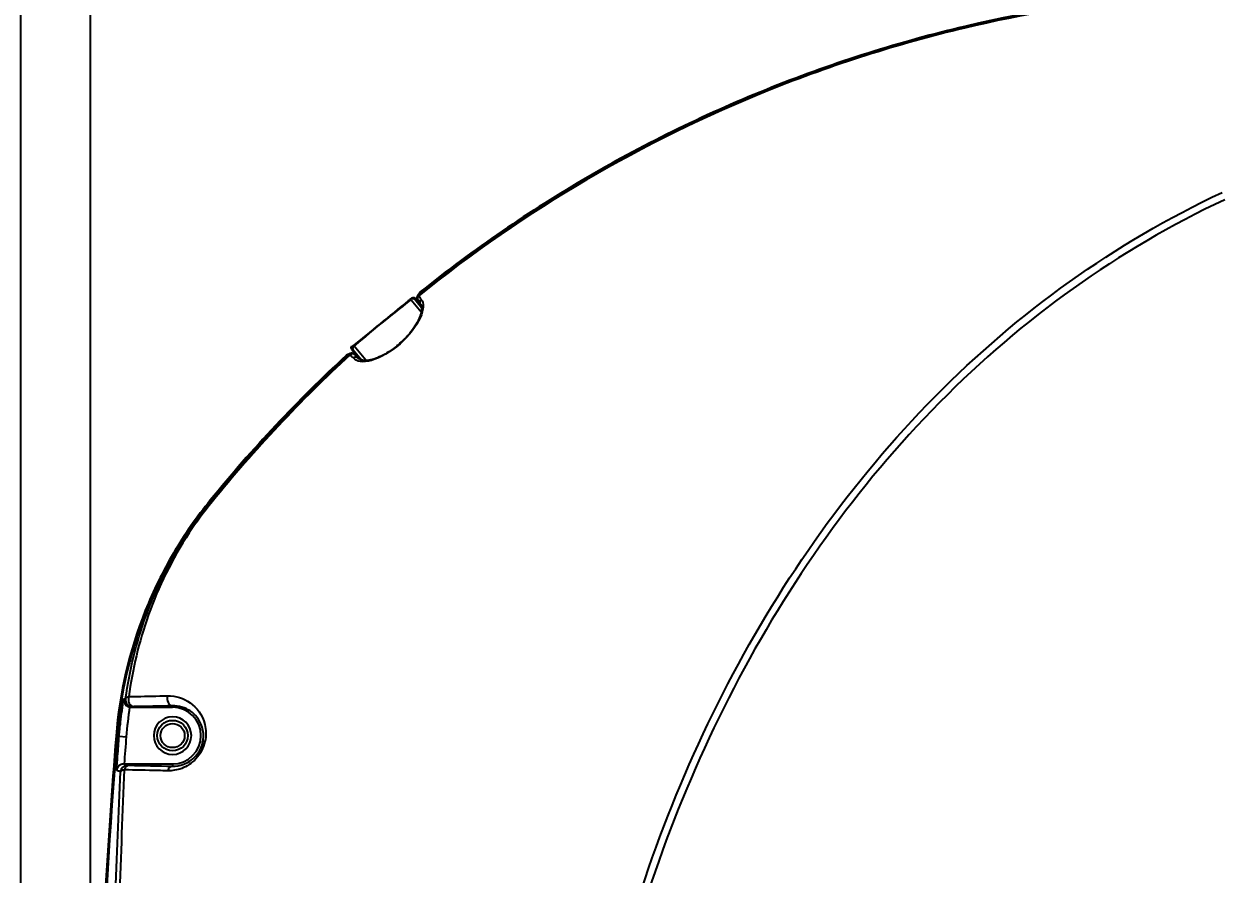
# Model space of a CAD drawing. Header units: millimetres. Extents: x 5 to 3846, y 5 to 2747.
# Drawn here: x 705.4 to 874.4, y 2398.3 to 2518.1 of the extents above; entities that cross this region are included whole.
import ezdxf

# ---------------------------------------------------------------- set-up
doc = ezdxf.new("R2010")
doc.units = ezdxf.units.MM
doc.layers.get('0').update_dxf_attribs({"color": 255})
doc.dimstyles.new('ISO-25', dxfattribs={"dimtxt": 2.5, "dimasz": 2.5, "dimexe": 1.25, "dimexo": 0.625, "dimtad": 1, "dimdsep": 46, "dimtxsty": 'Standard', "dimcen": 2.5, "dimadec": 0, "dimazin": 0, "dimtfac": 1, "dimtmove": 0, "dimatfit": 3, "dimfxl": 1, "dimarcsym": 0})

# ---------------------------------------------------------------- blocks, each defined once
blk = doc.blocks.new('*D191')
at = {"color": 3, "lineweight": -2, "transparency": 16777216}
for p, q in [((704.99, 2331.88), (704.99, 2648.69)), ((714.82, 2331.88), (714.82, 2648.69)), ((688.74, 2640.57), (636.74, 2640.57)), ((714.82, 2640.57), (704.99, 2640.57)), ((731.07, 2640.57), (747.32, 2640.57))]:
    blk.add_line(p, q, dxfattribs=at)
at = {"color": 3, "transparency": 16777216}
for points in [[(688.74, 2643.28), (688.74, 2637.86), (704.99, 2640.57)], [(731.07, 2643.28), (731.07, 2637.86), (714.82, 2640.57)]]:
    blk.add_solid(points, dxfattribs=at)
at = {"layer": 'DEFPOINTS', "color": 0, "transparency": 16777216}
for p in [(704.99, 2640.57), (704.99, 2327.82), (714.82, 2327.82)]:
    blk.add_point(p, dxfattribs=at)
at = {"color": 3, "transparency": 16777216, "insert": (654.62, 2656.82), "char_height": 19.5, "attachment_point": 5}
blk.add_mtext('10', dxfattribs=at)
blk = doc.blocks.new('*D192')
at = {"color": 3, "lineweight": -2, "transparency": 16777216}
for p, q in [((714.82, 2331.88), (714.82, 2648.35)), ((1402.77, 2331.88), (1402.77, 2648.35)), ((731.07, 2640.23), (1386.52, 2640.23))]:
    blk.add_line(p, q, dxfattribs=at)
at = {"color": 3, "transparency": 16777216}
for points in [[(731.07, 2642.93), (731.07, 2637.52), (714.82, 2640.23)], [(1386.52, 2642.93), (1386.52, 2637.52), (1402.77, 2640.23)]]:
    blk.add_solid(points, dxfattribs=at)
at = {"layer": 'DEFPOINTS', "color": 0, "transparency": 16777216}
for p in [(1402.77, 2640.23), (714.82, 2327.82), (1402.77, 2327.81)]:
    blk.add_point(p, dxfattribs=at)
at = {"color": 3, "transparency": 16777216, "insert": (1058.79, 2656.48), "char_height": 19.5, "attachment_point": 5}
blk.add_mtext('688', dxfattribs=at)

msp = doc.modelspace()

# ---------------------------------------------------------------- linework, layer by layer
at = {"linetype": 'Continuous'}
for p, q in [((760.01, 2479.24), (761.44, 2477.54)), ((761.49, 2478.13), (760.53, 2479.28)), ((761.41, 2478.44), (760.54, 2479.47)), ((751.64, 2472.23), (752.76, 2470.89)), ((751.84, 2472.21), (753.04, 2470.78)), ((753.63, 2470.72), (751.97, 2472.7)), ((731.69, 2450.99), (731.8, 2450.9)), ((720.54, 2421.82), (726.38, 2421.82)), ((726.38, 2421.82), (726.38, 2422.02)), ((718.56, 2417.76), (718.41, 2417.78)), ((718.85, 2417.74), (718.56, 2417.76)), ((718.85, 2417.74), (719.85, 2417.66)), ((719.55, 2413.82), (726.38, 2413.82)), ((726.38, 2413.82), (726.38, 2413.51))]:
    msp.add_line(p, q, dxfattribs=at)
at = {"linetype": 'Continuous', "extrusion": (0, 0, -1)}
msp.add_circle((-726.38, 2417.82), 2.65, dxfattribs=at)
at = {"linetype": 'Continuous'}
for radius in [2.15, 1.7]:
    msp.add_circle((726.38, 2417.82), radius, dxfattribs=at)
for centre, radius, start, end in [((761.6, 2479.96), 0.5, 128.6629, 147.2136), ((751.19, 2471.02), 0.5, 113.993, 132.6646), ((726.38, 2417.82), 4, 270, 90)]:
    msp.add_arc(centre, radius, start, end, dxfattribs=at)
for centre, major_axis, ratio, start_param, end_param in [((761.39, 2479.46), (0.421, 0.269), 0.926585, 1.671853, 3.158164), ((761.34, 2479.56), (0.421, -0.27), 0.998496, 2.817585, 3.148522), ((761.6, 2479.96), (0.42, -0.271), 0.998498, 2.817369, 3.14218), ((760.35, 2479.22), (0.299, -0.029), 0.999701, 1.024632, 2.315571), ((761.39, 2479.46), (0.421, 0.269), 0.926585, 3.158165, 3.281206), ((751.19, 2471.02), (-0.203, 0.457), 0.998517, 6.282501, 6.609517), ((751.62, 2471.21), (-0.202, 0.457), 0.998515, 6.282608, 6.609316), ((751.72, 2471.14), (0.34, 0.366), 0.920844, 6.148561, 7.780685), ((751.83, 2472.48), (0.028, 0.299), 0.999691, 0.835786, 2.363915), ((733.36, 2449.63), (1.55, -1.26), 0.000978, 3.159046, 3.572524), ((720.74, 2422.88), (0.297, -0.955), 0.998276, 4.242594, 5.981274), ((720.96, 2422.9), (0.024, -1), 0.810244, 4.258056, 6.253403), ((726.38, 2423.02), (0.021, -1), 0.768325, 4.276599, 6.255915), ((720.04, 2412.65), (0.322, 0.947), 0.998537, 0.328678, 1.824525), ((720.29, 2412.64), (0.022, 1), 0.782973, 0.02806, 1.218209), ((726.38, 2412.51), (0.019, 1), 0.735141, 0.025747, 1.232348)]:
    msp.add_ellipse(centre, major_axis=major_axis, ratio=ratio, start_param=start_param, end_param=end_param, dxfattribs=at)
for points, knots in [([(761.03, 2479.95), (776.1, 2492.06), (792.58, 2501.7), (819.4, 2512.45), (828.69, 2515.4), (847.39, 2519.83), (856.83, 2521.33), (871.1, 2522.52), (875.87, 2522.74), (885.46, 2522.94), (890.26, 2522.93), (904.67, 2522.91), (914.27, 2522.89), (943.09, 2522.86), (962.3, 2522.87), (981.51, 2522.87)], [0, 0, 0, 0, 0.25, 0.25, 0.375, 0.375, 0.5, 0.5, 0.5625, 0.5625, 0.625, 0.625, 0.75, 0.75, 1, 1, 1, 1]), ([(981.65, 2523.02), (962.43, 2523.02), (943.21, 2523.01), (914.38, 2523.04), (904.77, 2523.07), (885.55, 2523.09), (875.92, 2523.07), (856.92, 2521.49), (847.54, 2520.01), (829.02, 2515.65), (819.83, 2512.76), (801.96, 2505.65), (793.27, 2501.42), (776.71, 2491.78), (768.8, 2486.37), (761.28, 2480.35)], [0, 0, 0, 0, 0.25, 0.25, 0.375, 0.375, 0.5, 0.5, 0.625, 0.625, 0.75, 0.75, 0.875, 0.875, 1, 1, 1, 1]), ([(862.88, 2521.76), (854.54, 2520.91), (846.27, 2519.51), (828.71, 2515.33), (819.42, 2512.37), (792.62, 2501.59), (776.15, 2491.95), (761.1, 2479.82)], [0, 0, 0, 0, 0.22648, 0.22648, 0.48432, 0.48432, 1, 1, 1, 1]), ([(781.55, 2327.82), (781.57, 2332.02), (781.71, 2336.27), (782.21, 2344.68), (782.58, 2348.87), (784.04, 2361.39), (785.48, 2369.68), (791.22, 2394.35), (796.91, 2410.17), (812.47, 2440.06), (822.09, 2453.66), (845.69, 2477.54), (859.14, 2487.24), (874.35, 2494.37)], [0, 0, 0, 0, 0.0625, 0.0625, 0.125, 0.125, 0.25, 0.25, 0.5, 0.5, 0.75, 0.75, 1, 1, 1, 1]), ([(874.76, 2493.36), (859.63, 2486.28), (846.25, 2476.64), (822.8, 2452.9), (813.24, 2439.38), (797.79, 2409.66), (792.15, 2393.94), (784.54, 2361.24), (782.64, 2344.65), (782.55, 2327.82)], [0, 0, 0, 0, 0.25, 0.25, 0.5, 0.5, 0.75, 0.75, 1, 1, 1, 1]), ([(760.92, 2479.82), (760.89, 2479.79), (760.85, 2479.71), (760.83, 2479.58), (760.84, 2479.47), (760.87, 2479.38), (760.9, 2479.31), (760.93, 2479.25), (760.96, 2479.21), (760.97, 2479.18)], [0, 0, 0, 0, 0.144171, 0.291987, 0.4216, 0.536415, 0.652489, 0.828457, 1, 1, 1, 1]), ([(761.28, 2480.35), (761.27, 2480.33), (761.26, 2480.32), (761.21, 2480.24), (761.17, 2480.18), (761.1, 2480.06), (761.06, 2480.01), (761.03, 2479.95)], [0, 0, 0, 0, 0.115888, 0.115888, 0.579438, 0.579438, 1, 1, 1, 1]), ([(761.1, 2479.82), (761.16, 2479.71), (761.23, 2479.61), (761.34, 2479.44), (761.38, 2479.37), (761.42, 2479.31)], [0, 0, 0, 0, 0.630061, 0.630061, 1, 1, 1, 1]), ([(760.13, 2479.51), (760.06, 2479.46), (759.99, 2479.4), (759.82, 2479.26), (759.71, 2479.18), (756.96, 2476.94), (754.32, 2474.8), (751.68, 2472.65)], [0, 0, 0, 0, 0.023701, 0.023701, 0.061911, 0.061911, 1, 1, 1, 1]), ([(761.42, 2479.31), (761.85, 2478.79), (761.81, 2477.87), (760.78, 2475.58), (759.74, 2474.2), (757.16, 2471.91), (755.66, 2471.05), (753.23, 2470.37), (752.31, 2470.52), (751.87, 2471.05)], [0, 0, 0, 0, 0.25, 0.25, 0.5, 0.5, 0.75, 0.75, 1, 1, 1, 1]), ([(751.97, 2472.7), (752.69, 2473.34), (754.3, 2474.67), (757.61, 2477.36), (759.24, 2478.66), (760.01, 2479.24)], [0, 0, 0, 0, 0.5, 0.5, 1, 1, 1, 1]), ([(761.33, 2478.63), (761.33, 2478.63), (761.43, 2478.56), (761.5, 2478.31), (761.52, 2477.68), (761.27, 2476.83), (760.77, 2475.82), (760.02, 2474.75), (759.23, 2473.84), (758.68, 2473.34), (758.48, 2473.18)], [0, 0, 0, 0, 0.001059, 0.161999, 0.309391, 0.46741, 0.620879, 0.772694, 0.922104, 1, 1, 1, 1]), ([(760.11, 2479.32), (760.11, 2479.32), (760.11, 2479.33), (760.11, 2479.35), (760.11, 2479.37), (760.12, 2479.43), (760.12, 2479.47), (760.13, 2479.51)], [0, 0, 0, 0, 0.075059, 0.075059, 0.375297, 0.375297, 1, 1, 1, 1]), ([(760.53, 2479.28), (760.5, 2479.3), (760.48, 2479.33), (760.42, 2479.36), (760.39, 2479.37), (760.32, 2479.39), (760.29, 2479.39), (760.22, 2479.38), (760.19, 2479.37), (760.14, 2479.34), (760.12, 2479.33), (760.11, 2479.32)], [0, 0, 0, 0, 0.217217, 0.217217, 0.434437, 0.434437, 0.65162, 0.65162, 0.868789, 0.868789, 1, 1, 1, 1]), ([(760.54, 2479.47), (760.54, 2479.44), (760.54, 2479.41), (760.53, 2479.35), (760.53, 2479.31), (760.53, 2479.28)], [0, 0, 0, 0, 0.467538, 0.467538, 1, 1, 1, 1]), ([(761.42, 2479.31), (761.42, 2479.31), (761.41, 2479.3), (761.38, 2479.28), (761.36, 2479.25), (761.3, 2479.18), (761.28, 2479.13), (761.24, 2479.03), (761.23, 2478.98), (761.22, 2478.87), (761.23, 2478.82), (761.27, 2478.72), (761.29, 2478.67), (761.33, 2478.63)], [0, 0, 0, 0, 0.02637, 0.02637, 0.149546, 0.149546, 0.362216, 0.362216, 0.574828, 0.574828, 0.787413, 0.787413, 1, 1, 1, 1]), ([(758.48, 2473.18), (758.32, 2473.02), (757.82, 2472.56), (756.89, 2471.91), (755.77, 2471.28), (754.72, 2470.86), (753.81, 2470.68), (753.1, 2470.71), (752.72, 2470.86), (752.6, 2471.01), (752.58, 2471.06)], [0, 0, 0, 0, 0.065675, 0.205189, 0.344775, 0.48674, 0.631487, 0.778477, 0.929115, 1, 1, 1, 1]), ([(751.28, 2471.58), (751.27, 2471.57), (751.25, 2471.57), (751.17, 2471.53), (751.1, 2471.5), (750.97, 2471.44), (750.91, 2471.42), (750.85, 2471.39)], [0, 0, 0, 0, 0.116201, 0.116201, 0.581004, 0.581004, 1, 1, 1, 1]), ([(752.06, 2471.51), (752.04, 2471.53), (751.98, 2471.58), (751.91, 2471.64), (751.76, 2471.7), (751.61, 2471.72), (751.44, 2471.69), (751.33, 2471.63), (751.29, 2471.58), (751.28, 2471.58)], [0, 0, 0, 0, 0.179629, 0.416428, 0.531495, 0.670903, 0.825931, 0.991923, 1, 1, 1, 1]), ([(751.41, 2471.48), (751.34, 2471.54), (751.3, 2471.58), (751.29, 2471.58), (751.28, 2471.58), (751.28, 2471.58)], [0, 0, 0, 0, 0.883163, 0.883163, 1, 1, 1, 1]), ([(751.87, 2471.05), (751.77, 2471.14), (751.67, 2471.23), (751.52, 2471.38), (751.46, 2471.43), (751.41, 2471.48)], [0, 0, 0, 0, 0.629441, 0.629441, 1, 1, 1, 1]), ([(751.84, 2472.21), (751.83, 2472.21), (751.83, 2472.21), (751.8, 2472.21), (751.78, 2472.21), (751.72, 2472.22), (751.68, 2472.22), (751.64, 2472.23)], [0, 0, 0, 0, 0.075059, 0.075059, 0.375293, 0.375293, 1, 1, 1, 1]), ([(751.68, 2472.65), (751.68, 2472.65), (751.68, 2472.65), (751.7, 2472.65), (751.72, 2472.65), (751.79, 2472.64), (751.83, 2472.64), (751.88, 2472.63)], [0, 0, 0, 0, 0.011398, 0.011398, 0.311633, 0.311633, 1, 1, 1, 1]), ([(751.88, 2472.63), (751.85, 2472.61), (751.83, 2472.58), (751.8, 2472.53), (751.78, 2472.5), (751.77, 2472.43), (751.77, 2472.4), (751.78, 2472.33), (751.79, 2472.3), (751.81, 2472.24), (751.82, 2472.22), (751.84, 2472.21)], [0, 0, 0, 0, 0.21282, 0.21282, 0.425644, 0.425644, 0.638429, 0.638429, 0.851198, 0.851198, 1, 1, 1, 1]), ([(751.87, 2471.05), (751.87, 2471.06), (751.88, 2471.06), (751.91, 2471.09), (751.94, 2471.11), (752.02, 2471.16), (752.07, 2471.18), (752.18, 2471.2), (752.24, 2471.2), (752.34, 2471.18), (752.39, 2471.16), (752.48, 2471.11), (752.52, 2471.08), (752.56, 2471.04)], [0, 0, 0, 0, 0.026019, 0.026019, 0.163282, 0.163282, 0.372515, 0.372515, 0.581692, 0.581692, 0.790845, 0.790845, 1, 1, 1, 1]), ([(731.69, 2450.99), (729.79, 2448.66), (728.05, 2446.15), (725, 2440.96), (723.67, 2438.26), (720.28, 2429.8), (718.89, 2423.84), (718.41, 2417.78)], [0, 0, 0, 0, 0.25, 0.25, 0.5, 0.5, 1, 1, 1, 1]), ([(728.37, 2446.21), (726.11, 2442.79), (724.19, 2439.14), (720.43, 2429.73), (719.04, 2423.78), (718.56, 2417.76)], [0, 0, 0, 0, 0.404232, 0.404232, 1, 1, 1, 1]), ([(719.76, 2423.05), (720.3, 2426.95), (721.23, 2430.84), (724.09, 2438.68), (726.02, 2442.64), (728.51, 2446.42)], [0, 0, 0, 0, 0.5, 0.5, 1, 1, 1, 1]), ([(728.73, 2446.4), (726.29, 2442.68), (724.38, 2438.75), (721.61, 2430.99), (720.72, 2427.16), (720.22, 2423.32)], [0, 0, 0, 0, 0.5, 0.5, 1, 1, 1, 1]), ([(728.51, 2446.42), (728.51, 2446.42), (728.51, 2446.42), (728.51, 2446.42), (728.51, 2446.41), (728.51, 2446.41), (728.51, 2446.41), (728.5, 2446.4), (728.49, 2446.39), (728.46, 2446.35), (728.44, 2446.31), (728.4, 2446.25), (728.38, 2446.23), (728.37, 2446.21)], [0, 0, 0, 0, 0.01383, 0.01383, 0.031919, 0.031919, 0.066276, 0.066276, 0.192096, 0.192096, 0.69152, 0.69152, 1, 1, 1, 1]), ([(728.73, 2446.4), (728.72, 2446.41), (728.71, 2446.41), (728.6, 2446.44), (728.54, 2446.44), (728.51, 2446.42)], [0, 0, 0, 0, 0.101931, 0.101931, 1, 1, 1, 1]), ([(718.85, 2417.74), (718.91, 2418.4), (718.97, 2419.07), (719.17, 2420.81), (719.32, 2421.9), (719.5, 2422.97)], [0, 0, 0, 0, 0.379379, 0.379379, 1, 1, 1, 1]), ([(719.5, 2422.97), (719.5, 2422.97), (719.5, 2422.97), (719.49, 2422.89), (719.49, 2422.81), (719.52, 2422.6), (719.57, 2422.46), (719.7, 2422.25), (719.77, 2422.16), (719.92, 2422.03), (719.99, 2421.98), (720.15, 2421.9), (720.24, 2421.86), (720.33, 2421.84)], [0, 0, 0, 0, 0.003466, 0.003466, 0.187913, 0.187913, 0.48317, 0.48317, 0.700129, 0.700129, 0.849346, 0.849346, 1, 1, 1, 1]), ([(719.5, 2422.97), (719.52, 2422.98), (719.54, 2422.98), (719.59, 2423), (719.63, 2423.01), (719.7, 2423.03), (719.73, 2423.04), (719.76, 2423.05)], [0, 0, 0, 0, 0.206459, 0.206459, 0.641424, 0.641424, 1, 1, 1, 1]), ([(719.76, 2423.05), (719.78, 2423.11), (719.85, 2423.17), (720.02, 2423.26), (720.11, 2423.29), (720.22, 2423.32)], [0, 0, 0, 0, 0.604307, 0.604307, 1, 1, 1, 1]), ([(720.22, 2423.32), (720.61, 2423.33), (721, 2423.33), (722.78, 2423.37), (724.2, 2423.4), (725.67, 2423.43)], [0, 0, 0, 0, 0.224495, 0.224495, 1, 1, 1, 1]), ([(725.67, 2423.43), (726.86, 2423.45), (727.94, 2423.09), (729.78, 2421.77), (730.58, 2420.79), (731.1, 2418.66), (731.14, 2417.83), (730.75, 2416.1), (730.29, 2415.21), (729.08, 2413.9), (728.36, 2413.46), (727, 2412.94), (726.33, 2412.84), (725.69, 2412.86)], [0, 0, 0, 0, 0.25, 0.25, 0.5, 0.5, 0.625, 0.625, 0.75, 0.75, 0.875, 0.875, 1, 1, 1, 1]), ([(720.96, 2421.9), (720.9, 2421.89), (720.86, 2421.89), (720.78, 2421.89), (720.75, 2421.89), (720.74, 2421.89)], [0, 0, 0, 0, 0.389002, 0.389002, 1, 1, 1, 1]), ([(726.38, 2413.51), (726.88, 2413.5), (727.41, 2413.57), (728.52, 2413.99), (729.11, 2414.34), (730.16, 2415.5), (730.55, 2416.32), (730.8, 2417.8), (730.72, 2418.46), (730.22, 2420.1), (729.58, 2420.81), (728.13, 2421.79), (727.3, 2422.04), (726.38, 2422.02)], [0, 0, 0, 0, 0.125, 0.125, 0.25, 0.25, 0.375, 0.375, 0.5, 0.5, 0.75, 0.75, 1, 1, 1, 1]), ([(718.41, 2417.78), (717.23, 2402.81), (716.35, 2387.82), (715.46, 2365.33), (715.24, 2357.83), (714.95, 2342.83), (714.89, 2335.33), (714.82, 2327.82)], [0, 0, 0, 0, 0.5, 0.5, 0.75, 0.75, 1, 1, 1, 1]), ([(718.48, 2412.91), (718.53, 2413.58), (718.58, 2414.24), (718.71, 2415.85), (718.78, 2416.8), (718.85, 2417.74)], [0, 0, 0, 0, 0.413175, 0.413175, 1, 1, 1, 1]), ([(719.53, 2413.82), (719.44, 2413.82), (719.34, 2413.81), (719.17, 2413.76), (719.09, 2413.73), (718.91, 2413.63), (718.82, 2413.55), (718.65, 2413.36), (718.58, 2413.24), (718.51, 2413.05), (718.49, 2412.98), (718.49, 2412.92), (718.48, 2412.92), (718.48, 2412.91)], [0, 0, 0, 0, 0.154044, 0.154044, 0.306506, 0.306506, 0.532922, 0.532922, 0.843226, 0.843226, 0.996521, 0.996521, 1, 1, 1, 1]), ([(719.04, 2412.72), (719.01, 2412.74), (718.97, 2412.75), (718.8, 2412.8), (718.67, 2412.85), (718.52, 2412.9), (718.5, 2412.91), (718.48, 2412.91)], [0, 0, 0, 0, 0.183859, 0.183859, 0.912754, 0.912754, 1, 1, 1, 1]), ([(719.57, 2413), (719.43, 2412.97), (719.31, 2412.93), (719.12, 2412.84), (719.06, 2412.78), (719.04, 2412.72)], [0, 0, 0, 0, 0.448493, 0.448493, 1, 1, 1, 1]), ([(719.53, 2413.82), (719.53, 2413.82), (719.53, 2413.82), (719.54, 2413.82), (719.56, 2413.81), (719.73, 2413.76), (719.88, 2413.7), (720.04, 2413.65)], [0, 0, 0, 0, 0.000027, 0.000027, 0.081837, 0.081837, 1, 1, 1, 1]), ([(725.69, 2412.86), (725.24, 2412.87), (724.79, 2412.88), (722.7, 2412.92), (721.1, 2412.96), (719.57, 2413)], [0, 0, 0, 0, 0.212053, 0.212053, 1, 1, 1, 1]), ([(720.04, 2413.65), (720.04, 2413.65), (720.07, 2413.64), (720.17, 2413.64), (720.22, 2413.64), (720.29, 2413.64)], [0, 0, 0, 0, 0.558052, 0.558052, 1, 1, 1, 1])]:
    msp.add_open_spline(points, degree=3, knots=knots, dxfattribs=at)
for points, degree in [([(761.17, 2480.23), (761.05, 2480.03), (760.92, 2479.83)], 2), ([(761.03, 2479.95), (761.02, 2479.94), (761.05, 2479.9), (761.1, 2479.82)], 3), ([(760.11, 2479.32), (760.08, 2479.29), (760.04, 2479.27), (760.01, 2479.24)], 3), ([(761.33, 2478.63), (761.22, 2478.8), (761.11, 2478.97), (761, 2479.14)], 3), ([(750.85, 2471.39), (743.98, 2465.06), (737.58, 2458.24), (731.69, 2450.99)], 3), ([(731.8, 2450.9), (737.78, 2458.25), (744.3, 2465.17), (751.28, 2471.58)], 3), ([(751.41, 2471.48), (744.42, 2465.06), (737.92, 2458.14), (731.95, 2450.78)], 3), ([(751.42, 2471.67), (751.2, 2471.58), (750.99, 2471.48)], 2), ([(751.97, 2472.7), (751.94, 2472.68), (751.91, 2472.66), (751.88, 2472.63)], 3), ([(752.1, 2471.46), (752.25, 2471.32), (752.41, 2471.18), (752.56, 2471.03)], 3), ([(728.37, 2446.21), (729.43, 2447.82), (730.58, 2449.39), (731.8, 2450.9)], 3), ([(731.95, 2450.78), (730.79, 2449.35), (729.72, 2447.89), (728.73, 2446.4)], 3), ([(720.33, 2421.84), (720.12, 2420.46), (719.96, 2419.06), (719.85, 2417.66)], 3), ([(720.54, 2421.82), (720.47, 2421.82), (720.4, 2421.83), (720.33, 2421.84)], 3), ([(720.74, 2421.89), (720.67, 2421.86), (720.61, 2421.84), (720.54, 2421.82)], 3), ([(726.38, 2422.02), (724.49, 2421.98), (722.68, 2421.94), (720.96, 2421.9)], 3), ([(718.56, 2417.76), (716.52, 2391.72), (715.36, 2365.61), (715.09, 2339.49)], 3), ([(719.85, 2417.66), (719.75, 2416.38), (719.65, 2415.1), (719.55, 2413.82)], 3), ([(717.6, 2375.22), (717.99, 2388.29), (718.52, 2401.06), (719.04, 2412.72)], 3), ([(719.57, 2413), (719.08, 2401.25), (718.59, 2388.4), (718.23, 2375.23)], 3), ([(719.55, 2413.82), (719.55, 2413.82), (719.54, 2413.82), (719.53, 2413.82)], 3), ([(720.29, 2413.64), (722.23, 2413.59), (724.26, 2413.55), (726.38, 2413.51)], 3)]:
    msp.add_open_spline(points, degree=degree, dxfattribs=at)

# ---------------------------------------------------------------- dimensions: what is measured, and where the dimension line sits
for base, p2, picture, middle in [((704.99, 2640.57), (704.99, 2327.82), '*D191', (654.62, 2656.82)), ((1402.77, 2640.23), (1402.77, 2327.81), '*D192', (1058.79, 2656.48))]:
    dim = msp.add_linear_dim(base=base, p1=(714.82, 2327.82), p2=p2, dimstyle='ISO-25', override={"dimscale": 6.5, "dimtxt": 3, "dimgap": 1, "dimdec": 0, "dimclrd": 3, "dimclre": 3, "dimclrt": 3, "dimtdec": 0})
    dim.commit()
    dim.dimension.update_dxf_attribs({"geometry": picture, "text_midpoint": middle})

doc.saveas('drawing.dxf')
